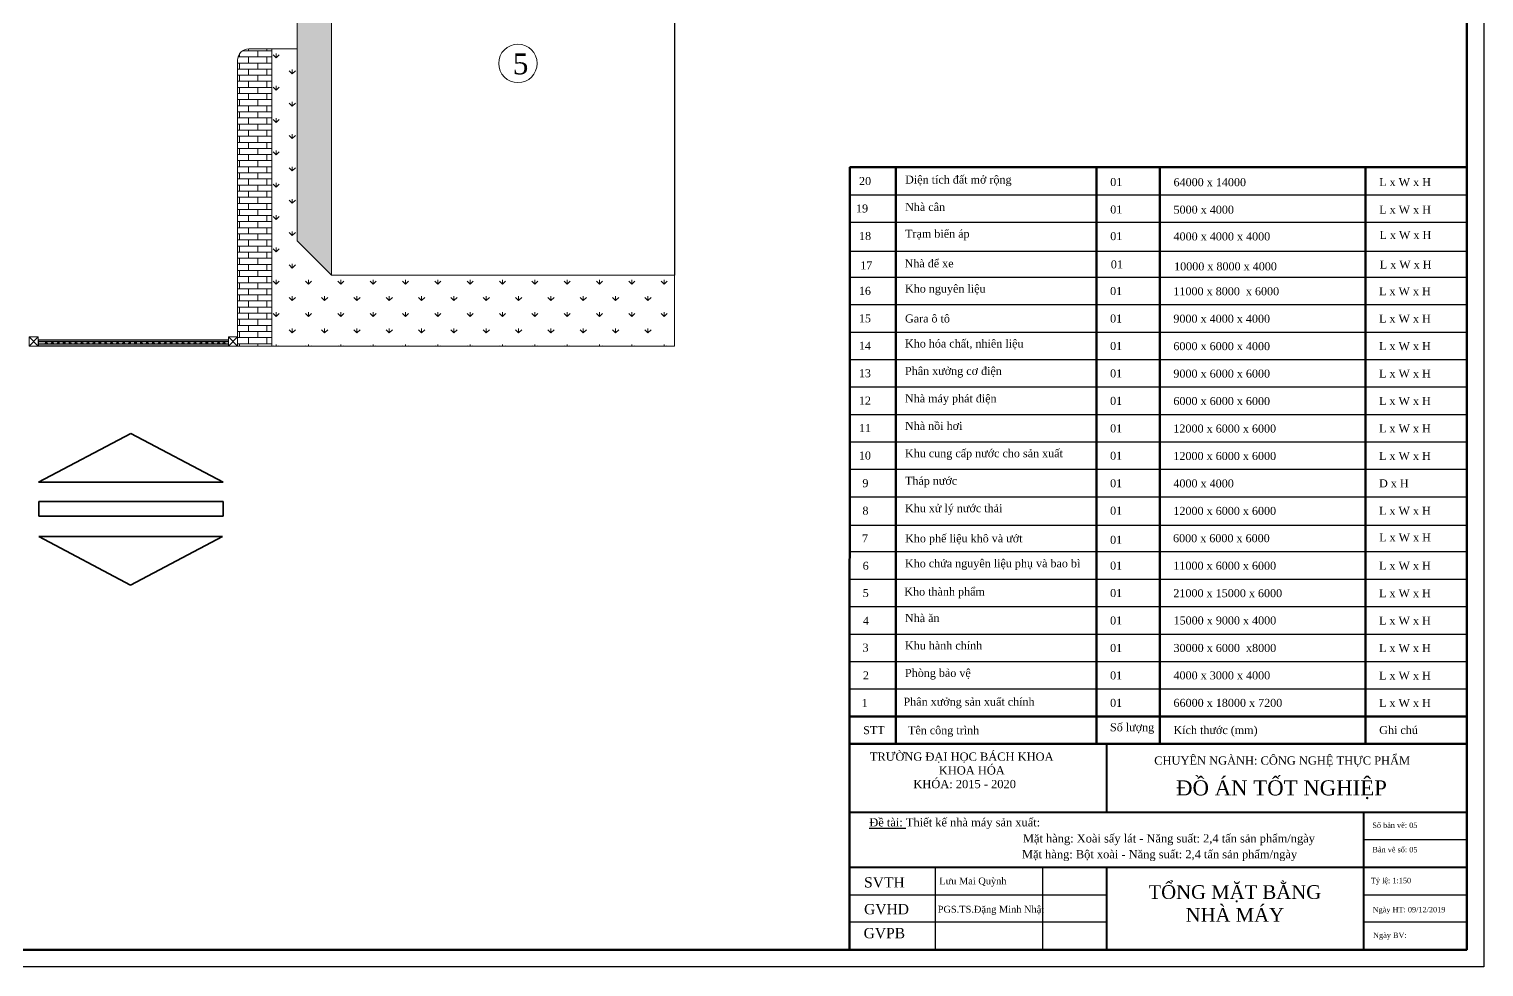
# Model space of a CAD drawing. Header units: inches. Extents: x -4475333 to 345677417, y -211198149 to 2125895.
# Drawn here: x -436454 to -372823, y 1174100 to 1215091 of the extents above; entities that cross this region are included whole.
import ezdxf

# ---------------------------------------------------------------- set-up
doc = ezdxf.new("R2010")
doc.units = ezdxf.units.IN
doc.header["$LTSCALE"] = 150
doc.header["$MEASUREMENT"] = 0
doc.linetypes.add('ACAD_ISO04W100', pattern=[30, 24, -3, 0, -3])
for name, color, linetype, lineweight in [('1. N thuong', 255, 'Continuous', 0), ('KHUNG BVE', 7, 'Continuous', 0), ('netchinh', 10, 'Continuous', 50)]:
    doc.layers.add(name, color=color, linetype=linetype, lineweight=lineweight)
for name, color, linetype in [('a', 7, 'Continuous'), ('duongtamchamgach', 50, 'Continuous'), ('khung tên', 100, 'Continuous'), ('m', 3, 'Continuous'), ('Netmanh', 3, 'Continuous')]:
    doc.layers.add(name, color=color, linetype=linetype)
doc.styles.add('NAM', font='arial.ttf', dxfattribs={"height": 200})
doc.styles.get("Standard").update_dxf_attribs({"font": 'times.ttf', "height": 100})

msp = doc.modelspace()

# ---------------------------------------------------------------- hatches: boundary and pattern name
at = {"layer": 'a', "linetype": 'Continuous', "lineweight": 9, "ltscale": 10}
h = msp.add_hatch(color=8, dxfattribs=at)
h.dxf.hatch_style = 1
h.paths.add_polyline_path([(-448648.7, 1267666.8), (-460648.7, 1267666.8), (-459148.2, 1266166.3), (-447148.2, 1266166.3)])
h.paths.add_polyline_path([(-419612.5, 1267666.8), (-431612.5, 1267666.8), (-430112, 1266166.3), (-418112, 1266166.3)])
h.paths.add_polyline_path([(-430112, 1266166.3), (-431612.5, 1267666.8), (-431612.5, 1261666.8), (-430112, 1260166.3)])
h.paths.add_polyline_path([(-418732, 1252518.9), (-424732, 1252518.9), (-422931.7, 1250718.6), (-416931.7, 1250718.6)])
h.paths.add_polyline_path([(-422931.7, 1250718.6), (-424732, 1252518.9), (-424732, 1246518.9), (-422931.7, 1244718.6), (-422931.7, 1244718.6)])
h.paths.add_polyline_path([(-423231.5, 1238407.5), (-424732, 1239908), (-424732, 1233908), (-423231.5, 1232407.5)])
h.paths.add_polyline_path([(-413732, 1239908), (-424732, 1239908), (-423231.5, 1238407.5), (-412231.5, 1238407.5)])
h.paths.add_polyline_path([(-423231.5, 1225341), (-424732, 1226841.5), (-424732, 1205841.5), (-423231.5, 1204341)])
h.paths.add_polyline_path([(-409732, 1226841.5), (-424732, 1226841.5), (-423231.5, 1225341), (-408231.5, 1225341)])
h = msp.add_hatch(dxfattribs=at)
h.set_pattern_fill('AR-BRSTD', color=8, scale=100)
h.set_pattern_definition([(0, (-3759657.03, -189766.94), (0, 266.7), []), (90, (-3759657.03, -189766.94), (-400, 266.7), [266.7, -266.7])])
h.paths.add_polyline_path([(-425840, 1214227.5), (-426840, 1214227.5, 0.4142136), (-427340, 1213727.5), (-427340, 1201236.5), (-425840, 1201236.5)])
h = msp.add_hatch(dxfattribs=at)
h.set_pattern_fill('GRASS', color=8, scale=1000)
h.set_pattern_definition([(90, (-3759657, -189766.9), (-707.10678, 707.10678), [187.5, -1226.71356]), (45, (-3759657, -189766.9), (-707.10678, 707.10678), [187.5, -812.5]), (135, (-3759657, -189766.9), (-707.10678, -707.10678), [187.5, -812.5])])
h.paths.add_polyline_path([(-408231.5, 1204341), (-423231.5, 1204341), (-424732, 1205841.5), (-424732, 1214227.5), (-425840, 1214227.5), (-425840, 1201236.5), (-408231.5, 1201236.5)])

# ---------------------------------------------------------------- linework, layer by layer
msp.add_line((-429247.9, 1201496.5), (-432141.4, 1201496.5))
at = {"color": 4}
msp.add_lwpolyline([(-551022.5, 1174100.1), (-551022.5, 1300100.1), (-372822.5, 1300100.1), (-372822.5, 1174100.1), (-551022.5, 1174100.1)], close=True, dxfattribs=at)
at = {"color": 4, "lineweight": 50}
msp.add_lwpolyline([(-547272.5, 1174850.1), (-373572.5, 1174850.1), (-373572.5, 1299350.1), (-547272.5, 1299350.1)], close=True, dxfattribs=at)
at = {"layer": '1. N thuong', "lineweight": 25, "ltscale": 20}
msp.add_line((-436041.4, 1201236.5), (-436041.4, 1201496.5), dxfattribs=at)
at = {"layer": 'duongtamchamgach', "color": 22, "linetype": 'Continuous', "lineweight": -3, "ltscale": 10}
msp.add_line((-408231.5, 1268236.5), (-408231.5, 1204341), dxfattribs=at)
at = {"layer": 'duongtamchamgach', "color": 22, "linetype": 'Continuous', "lineweight": 0, "ltscale": 10}
for p, q in [((-423231.5, 1204341), (-423231.5, 1225341)), ((-408231.5, 1204341), (-423231.5, 1204341)), ((-427727, 1201496.5), (-427727, 1201236.5))]:
    msp.add_line(p, q, dxfattribs=at)
at = {"layer": 'KHUNG BVE', "color": 7, "linetype": 'ByBlock', "ltscale": 10}
for p, q in [((-408231.5, 1268236.5), (-408231.5, 1201236.5)), ((-408231.5, 1201236.5), (-422236.5, 1201236.5))]:
    msp.add_line(p, q, dxfattribs=at)
at = {"layer": 'KHUNG BVE', "color": 7, "linetype": 'Continuous', "ltscale": 10}
for p, q in [((-424732, 1226841.5), (-424732, 1205841.5)), ((-423231.5, 1204341), (-423231.5, 1225341)), ((-408231.5, 1225341), (-408231.5, 1204341)), ((-423231.5, 1204341), (-424732, 1205841.5)), ((-408231.5, 1204341), (-423231.5, 1204341)), ((-408231.5, 1201236.5), (-427340, 1201236.5))]:
    msp.add_line(p, q, dxfattribs=at)
at = {"layer": 'KHUNG BVE', "color": 7, "ltscale": 10}
for p, q in [((-426840, 1214227.5), (-424732, 1214227.5)), ((-425840, 1201236.5), (-425840, 1214227.5)), ((-427340, 1213727.5), (-427340, 1201236.5))]:
    msp.add_line(p, q, dxfattribs=at)
at = {"layer": 'KHUNG BVE', "linetype": 'Continuous', "lineweight": 50, "ltscale": 10}
for p, q in [((-373574.5, 1211450.1), (-373570.7, 1174850.1)), ((-400557.4, 1209050.1), (-400570.7, 1174850.1)), ((-400555.6, 1209050.1), (-373567.4, 1209050.1)), ((-398544, 1209050.1), (-398544, 1183850.1)), ((-389772.7, 1183850.1), (-389772.7, 1209050.1)), ((-386999.4, 1209050.1), (-386999.4, 1183850.1)), ((-377999.4, 1183850.1), (-377999.4, 1209050.1)), ((-398543.8, 1201850.1), (-398543.8, 1207850.1)), ((-389772.5, 1207850.1), (-389772.5, 1199450.1)), ((-377999.2, 1207850.1), (-377999.2, 1199450.1)), ((-398543.8, 1200650.1), (-398543.8, 1206650.1)), ((-389772.5, 1206650.1), (-389772.5, 1198250.1)), ((-377999.2, 1206650.1), (-377999.2, 1198250.1)), ((-398543.8, 1199450.1), (-398543.8, 1205450.1)), ((-389772.5, 1205450.1), (-389772.5, 1197050.1)), ((-377999.2, 1205450.1), (-377999.2, 1197050.1)), ((-398543.8, 1198250.1), (-398543.8, 1204250.1)), ((-389772.5, 1204250.1), (-389772.5, 1195850.1)), ((-377999.2, 1204250.1), (-377999.2, 1195850.1)), ((-398543.8, 1197050.1), (-398543.8, 1203050.1)), ((-389772.5, 1203050.1), (-389772.5, 1194650.1)), ((-377999.2, 1203050.1), (-377999.2, 1194650.1)), ((-398543.8, 1195850.1), (-398543.8, 1201850.1)), ((-398543.8, 1194650.1), (-398543.8, 1200650.1)), ((-389772.7, 1200650.1), (-389772.7, 1192250.1)), ((-377999.4, 1200650.1), (-377999.4, 1192250.1)), ((-389772.7, 1199450.1), (-389772.7, 1191050.1)), ((-377999.4, 1199450.1), (-377999.4, 1191050.1)), ((-398544, 1192250.1), (-398544, 1198250.1)), ((-389772.7, 1198250.1), (-389772.7, 1189850.1)), ((-389772.7, 1198250.1), (-389772.7, 1189850.1)), ((-377999.4, 1198250.1), (-377999.4, 1189850.1)), ((-377999.4, 1198250.1), (-377999.4, 1189850.1)), ((-398544, 1186250.1), (-398544, 1197050.1)), ((-398544, 1187450.1), (-398544, 1197050.1)), ((-398544, 1188650.1), (-398544, 1197050.1)), ((-398544, 1189850.1), (-398544, 1197050.1)), ((-398544, 1191050.1), (-398544, 1197050.1)), ((-389772.7, 1197050.1), (-389772.7, 1186250.1)), ((-389772.7, 1197050.1), (-389772.7, 1187450.1)), ((-389772.7, 1197050.1), (-389772.7, 1188650.1)), ((-377999.4, 1197050.1), (-377999.4, 1186250.1)), ((-377999.4, 1197050.1), (-377999.4, 1187450.1)), ((-377999.4, 1197050.1), (-377999.4, 1188650.1)), ((-398544, 1185050.1), (-398544, 1195850.1)), ((-398544, 1189850.1), (-398544, 1195850.1)), ((-377999.4, 1195850.1), (-377999.4, 1185050.1)), ((-398544, 1183850.1), (-398544, 1194650.1)), ((-389772.7, 1194650.1), (-389772.7, 1183850.1)), ((-377999.4, 1194650.1), (-377999.4, 1183850.1)), ((-400570.7, 1185050.1), (-389772.7, 1185050.1)), ((-400570.7, 1185050.1), (-389772.7, 1185050.1)), ((-389772.7, 1185050.1), (-373570.7, 1185050.1)), ((-389296.7, 1185050.1), (-373570.7, 1185050.1))]:
    msp.add_line(p, q, dxfattribs=at)
at = {"layer": 'KHUNG BVE', "linetype": 'Continuous', "lineweight": 25, "ltscale": 10}
for p, q in [((-400563.5, 1209050.1), (-373563.5, 1209050.1)), ((-400563.5, 1209050.1), (-373563.5, 1209050.1)), ((-386999.4, 1191050.1), (-377999.5, 1191050.3)), ((-378072.6, 1180850.2), (-379197.6, 1180850)), ((-373572.5, 1180850.1), (-373572.5, 1174850.2)), ((-392322.5, 1178450.2), (-396822.5, 1178449.9)), ((-373572.5, 1174850.2), (-373572.5, 1176050.2)), ((-400572.2, 1174850.1), (-396822.2, 1174850.1)), ((-378142.3, 1174850.7), (-373642.3, 1174850.2))]:
    msp.add_line(p, q, dxfattribs=at)
at = {"layer": 'KHUNG BVE', "linetype": 'Continuous', "lineweight": -3, "ltscale": 10}
for p, q in [((-400563.5, 1207850.1), (-373563.5, 1207850.1)), ((-400563.5, 1207850.1), (-373563.5, 1207850.1)), ((-400563.5, 1206650.1), (-373563.5, 1206650.1)), ((-400563.5, 1206650.1), (-373563.5, 1206650.1)), ((-400563.6, 1205390.9), (-373563.6, 1205390.9)), ((-400570.4, 1204250.1), (-373570.4, 1204250.1)), ((-400570.4, 1204250.1), (-373570.4, 1204250.1)), ((-400570.4, 1203050.1), (-373570.4, 1203050.1)), ((-400570.4, 1203050.1), (-373570.4, 1203050.1)), ((-400570.4, 1201850.1), (-373570.4, 1201850.1)), ((-400570.4, 1201850.1), (-373570.4, 1201850.1)), ((-400570.4, 1200650.1), (-373570.4, 1200650.1)), ((-400570.4, 1200650.1), (-373570.4, 1200650.1)), ((-400570.4, 1199450.1), (-373570.4, 1199450.1)), ((-400570.4, 1199450.1), (-373570.4, 1199450.1)), ((-400570.4, 1198250.1), (-373570.4, 1198250.1)), ((-400570.4, 1198250.1), (-373570.4, 1198250.1)), ((-400570.4, 1197050.1), (-373570.4, 1197050.1)), ((-400570.4, 1197050.1), (-373570.4, 1197050.1)), ((-400570.4, 1197050.1), (-373570.4, 1197050.1)), ((-400570.4, 1195850.1), (-373570.4, 1195850.1)), ((-400570.4, 1195850.1), (-373570.4, 1195850.1)), ((-400570.4, 1194650.1), (-373570.4, 1194650.1)), ((-400570.4, 1194650.1), (-373570.4, 1194650.1)), ((-400566.5, 1193413.9), (-373566.5, 1193413.9)), ((-400570.7, 1192250.1), (-373570.7, 1192250.1)), ((-400570.7, 1191050.1), (-373570.7, 1191050.1)), ((-400570.7, 1189850.1), (-373570.7, 1189850.1)), ((-400570.7, 1188650.1), (-373570.7, 1188650.1)), ((-400570.7, 1187450.1), (-373570.7, 1187450.1)), ((-400570.7, 1186250.1), (-373570.7, 1186250.1)), ((-373572.5, 1179650.2), (-378072.6, 1179650.2)), ((-396822.5, 1178449.9), (-396822.5, 1174850.2)), ((-392113.9, 1174850.2), (-392113.9, 1178450.2)), ((-400572.5, 1177250.2), (-389322.6, 1177250.2)), ((-378072.6, 1177250.2), (-373572.6, 1177250.2)), ((-389322.6, 1176050.2), (-400572.5, 1176050.2)), ((-373572.5, 1176050.2), (-378072.6, 1176050.2)), ((-388124.6, 1174850.1), (-388049.8, 1174850.1)), ((-385132.4, 1174850.2), (-386927.7, 1174850.1))]:
    msp.add_line(p, q, dxfattribs=at)
at = {"layer": 'KHUNG BVE', "color": 7, "linetype": 'ByBlock', "ltscale": 1000}
for p, q in [((-436054.4, 1201636.6), (-436454.4, 1201636.6)), ((-436454.4, 1201236.6), (-436054.4, 1201636.6)), ((-436454.4, 1201236.6), (-436454.4, 1201636.6)), ((-436454.4, 1201636.6), (-436054.4, 1201236.6)), ((-436054.4, 1201236.6), (-436054.4, 1201636.6)), ((-427340, 1201636.5), (-427740, 1201636.5)), ((-427740, 1201236.5), (-427340, 1201636.5)), ((-427740, 1201236.5), (-427740, 1201636.5)), ((-427740, 1201636.5), (-427340, 1201236.5)), ((-427340, 1201236.5), (-427340, 1201636.5)), ((-436454.4, 1201236.6), (-436054.4, 1201236.6)), ((-427740, 1201236.5), (-427340, 1201236.5))]:
    msp.add_line(p, q, dxfattribs=at)
at = {"layer": 'KHUNG BVE', "linetype": 'Continuous', "lineweight": 40, "ltscale": 10}
for p, q in [((-389322.6, 1183850.2), (-389322.6, 1180850.2)), ((-373572.5, 1180850.2), (-400572.5, 1180850.2)), ((-378072.6, 1180850.2), (-389322.6, 1180851)), ((-378072.6, 1174850.7), (-378072.6, 1180850.2)), ((-373572.5, 1178450.2), (-400572.5, 1178450.2)), ((-389322.6, 1178450.2), (-389322.6, 1174850.2)), ((-373642.3, 1174850.2), (-400642.3, 1174850.2)), ((-373572.5, 1174850.2), (-400572.5, 1174850.2)), ((-400572.2, 1174850.1), (-373642.3, 1174850.2))]:
    msp.add_line(p, q, dxfattribs=at)
at = {"layer": 'KHUNG BVE', "linetype": 'Continuous', "lineweight": 50, "ltscale": 10}
msp.add_lwpolyline([(-373572.5, 1183850.2), (-400572.2, 1183850.2), (-400572.2, 1174850.1), (-373572.5, 1174850.1)], close=True, dxfattribs=at)
at = {"layer": 'KHUNG BVE', "color": 7, "linetype": 'Continuous'}
msp.add_circle((-415073.1, 1213591.8), 841.2, dxfattribs=at)
at = {"layer": 'KHUNG BVE', "color": 7, "ltscale": 10}
msp.add_arc((-426840, 1213727.5), 500, 90, 180, dxfattribs=at)
at = {"layer": 'khung tên'}
msp.add_line((-373584.2, 1176645.6), (-373584.2, 1177543.2), dxfattribs=at)
at = {"layer": 'm', "color": 2, "lineweight": 35}
for p, q in [((-436041.6, 1195286.5), (-432006.2, 1197412)), ((-427970.8, 1195286.5), (-432006.2, 1197412)), ((-436041.6, 1195286.5), (-427970.8, 1195286.5)), ((-436029.7, 1194446.1), (-427970.8, 1194446.1)), ((-436029.7, 1193797.2), (-427970.8, 1193797.2)), ((-436028.1, 1192918.5), (-432015.3, 1190791.1)), ((-428002, 1192917.6), (-436028.1, 1192918.5)), ((-428002, 1192917.6), (-432015.3, 1190791.1))]:
    msp.add_line(p, q, dxfattribs=at)
at = {"layer": 'm', "color": 2, "linetype": 'ACAD_ISO04W100', "lineweight": 35, "ltscale": 500}
for p, q in [((-436029.7, 1194446.1), (-436029.7, 1193797.2)), ((-427970.8, 1194446.1), (-427970.8, 1193797.2))]:
    msp.add_line(p, q, dxfattribs=at)
at = {"layer": 'netchinh', "lineweight": 30}
for p, q in [((-427727, 1201496.5), (-436041.4, 1201496.5)), ((-427727, 1201236.5), (-436041.4, 1201236.5))]:
    msp.add_line(p, q, dxfattribs=at)
at = {"layer": 'Netmanh'}
for p, q in [((-427727, 1201418.5), (-436041.4, 1201418.5)), ((-427727, 1201314.5), (-436041.4, 1201314.5))]:
    msp.add_line(p, q, dxfattribs=at)
for centre in [(-435699.9, 1201368.8), (-435439.9, 1201368.8), (-435179.9, 1201368.8), (-434919.9, 1201368.8), (-434659.9, 1201368.8), (-434399.9, 1201368.8), (-434139.9, 1201368.8), (-433879.9, 1201368.8), (-433619.9, 1201368.8), (-433359.9, 1201368.8), (-433099.9, 1201368.8), (-432839.9, 1201368.8), (-432579.9, 1201368.8), (-432319.9, 1201368.8), (-432059.9, 1201368.8), (-431799.9, 1201368.8), (-431539.9, 1201368.8), (-431279.9, 1201368.8), (-431019.9, 1201368.8), (-430759.9, 1201368.8), (-430499.9, 1201368.8), (-430239.9, 1201368.8), (-429979.9, 1201368.8), (-429719.9, 1201368.8), (-429459.9, 1201368.8), (-429199.9, 1201368.8), (-428939.9, 1201368.8), (-428679.9, 1201368.8), (-428419.9, 1201368.8), (-428159.9, 1201368.8), (-427932.4, 1201368.8)]:
    msp.add_circle(centre, 33.1, dxfattribs=at)

# ---------------------------------------------------------------- texts
at = {"layer": 'KHUNG BVE', "color": 7, "linetype": 'Continuous', "insert": (-415303.3, 1214026.8), "char_height": 911.25, "width": 1306.675, "attachment_point": 1, "style": 'NAM'}
msp.add_mtext('{\\fTimes New Roman|b0|i0|c0|p18;5}', dxfattribs=at)
at = {"layer": 'KHUNG BVE', "linetype": 'Continuous', "lineweight": 50, "ltscale": 10, "attachment_point": 1}
for s, insert, char_height, width in [('{\\fTimes New Roman|b0|i0|c0|p18;    20}', (-400682.8, 1208625.8), 350, 7193.87), ('{\\fTimes New Roman|b0|i0|c0|p18;01}', (-389165.6, 1208583.2), 350, 7193.87), ('{\\fTimes New Roman|b0|i0|c0|p18;64000 x 14000}', (-386398, 1208574.7), 350, 7193.87), ('{\\fTimes New Roman|b0|i0|c0|p18;   19}', (-400682.8, 1207425.8), 350, 7193.87), ('{\\fTimes New Roman|b0|i0|c0|p18;Nhà cân}', (-398136.9, 1207490.9), 350, 7193.87), ('{\\fTimes New Roman|b0|i0|c0|p18;01}', (-389165.6, 1207383.2), 350, 7193.87), ('{\\fTimes New Roman|b0|i0|c0|p18;5000 x 4000 }', (-386398, 1207374.7), 350, 7193.87), ('{\\fTimes New Roman|b0|i0|c0|p18;    18}', (-400682.8, 1206225.8), 350, 7193.87), ('{\\fTimes New Roman|b0|i0|c0|p18;01}', (-389165.6, 1206216.3), 350, 7193.87), ('{\\fTimes New Roman|b0|i0|c0|p18;4000 x 4000 x 4000}', (-386398, 1206205.4), 350, 7193.87), ('{\\fTimes New Roman|b0|i0|c0|p18;    17}', (-400630, 1204939.6), 350, 7193.87), ('{\\fTimes New Roman|b0|i0|c0|p18;Nhà để xe}', (-398160.8, 1205026.6), 350, 7193.87), ('{\\fTimes New Roman|b0|i0|c0|p18;01}', (-389140.2, 1204981.9), 350, 7193.87), ('{\\fTimes New Roman|b0|i0|c0|p18;10000 x 8000 x 4000}', (-386371.5, 1204895.7), 350, 7193.87), ('{\\fTimes New Roman|b0|i0|c0|p18;    16}', (-400689.7, 1203825.8), 350, 7193.87), ('{\\fTimes New Roman|b0|i0|c0|p18;01}', (-389172.5, 1203816.3), 350, 7193.87), ('{\\fTimes New Roman|b0|i0|c0|p18;11000 x 8000  x 6000}', (-386404.9, 1203807.8), 350, 7193.87), ('{\\fTimes New Roman|b0|i0|c0|p18;    15}', (-400689.7, 1202625.8), 350, 7193.87), ('{\\fTimes New Roman|b0|i0|c0|p18;Gara ô tô}', (-398143.8, 1202617.5), 350, 7756.662), ('{\\fTimes New Roman|b0|i0|c0|p18;01}', (-389172.5, 1202616.3), 350, 7193.87), ('{\\fTimes New Roman|b0|i0|c0|p18;9000 x 4000 x 4000}', (-386404.9, 1202607.8), 350, 7193.87), ('{\\fTimes New Roman|b0|i0|c0|p18;    14}', (-400689.7, 1201425.8), 350, 7193.87), ('{\\fTimes New Roman|b0|i0|c0|p18;01}', (-389172.5, 1201416.3), 350, 7193.87), ('{\\fTimes New Roman|b0|i0|c0|p18;6000 x 6000 x 4000}', (-386404.9, 1201407.8), 350, 7193.87), ('{\\fTimes New Roman|b0|i0|c0|p18;    13}', (-400689.7, 1200225.8), 350, 7193.87), ('{\\fTimes New Roman|b0|i0|c0|p18;01}', (-389172.5, 1200216.3), 350, 7193.87), ('{\\fTimes New Roman|b0|i0|c0|p18;9000 x 6000 x 6000}', (-386404.9, 1200207.8), 350, 7193.87), ('{\\fTimes New Roman|b0|i0|c0|p18;    12}', (-400689.7, 1199025.8), 350, 7193.87), ('{\\fTimes New Roman|b0|i0|c0|p18;01}', (-389172.5, 1199016.3), 350, 7193.87), ('{\\fTimes New Roman|b0|i0|c0|p18;6000 x 6000 x 6000}', (-386404.9, 1199007.8), 350, 7193.87), ('{\\fTimes New Roman|b0|i0|c0|p18;    11}', (-400689.7, 1197825.8), 350, 7193.87), ('{\\fTimes New Roman|b0|i0|c0|p18;01}', (-389172.5, 1197816.3), 350, 7193.87), ('{\\fTimes New Roman|b0|i0|c0|p18;12000 x 6000 x 6000}', (-386404.9, 1197807.8), 350, 7193.87), ('{\\fTimes New Roman|b0|i0|c0|p18;    10}', (-400689.7, 1196625.8), 350, 7193.87), ('{\\fTimes New Roman|b0|i0|c0|p18;01}', (-389172.5, 1196616.3), 350, 7193.87), ('{\\fTimes New Roman|b0|i0|c0|p18;12000 x 6000 x 6000}', (-386404.9, 1196607.8), 350, 7193.87), ('{\\fTimes New Roman|b0|i0|c0|p18;    9}', (-400535.1, 1195417), 350, 7193.87), ('{\\fTimes New Roman|b0|i0|c0|p18;Tháp nước}', (-398143.8, 1195524), 350, 7193.87), ('{\\fTimes New Roman|b0|i0|c0|p18;01}', (-389172.5, 1195416.3), 350, 7193.87), ('{\\fTimes New Roman|b0|i0|c0|p18;4000 x 4000}', (-386404.9, 1195407.8), 350, 7193.87), ('{\\fTimes New Roman|b0|i0|c0|p18;    8}', (-400535.1, 1194217), 350, 7193.87), ('{\\fTimes New Roman|b0|i0|c0|p18;01}', (-389172.5, 1194216.3), 350, 7193.87), ('{\\fTimes New Roman|b0|i0|c0|p18;12000 x 6000 x 6000}', (-386404.9, 1194207.8), 350, 7193.87), ('{\\fTimes New Roman|b0|i0|c0|p18;    7}', (-400551.1, 1193005.1), 350, 7193.87), ('{\\fTimes New Roman|b0|i0|c0|p18;01}', (-389172.5, 1192942.8), 350, 7193.87), ('{\\fTimes New Roman|b0|i0|c0|p18;6000 x 6000 x 6000}', (-386419.3, 1193012.8), 350, 7193.87), ('{\\fTimes New Roman|b0|i0|c0|p18;    6}', (-400524.4, 1191807.4), 350, 7193.87), ('{\\fTimes New Roman|b0|i0|c0|p18;01}', (-389172.7, 1191816.3), 350, 7193.87), ('{\\fTimes New Roman|b0|i0|c0|p18;11000 x 6000 x 6000}', (-386405.1, 1191810.4), 350, 7193.87), ('{\\fTimes New Roman|b0|i0|c0|p18;    5}', (-400521.3, 1190617), 350, 7193.87), ('{\\fTimes New Roman|b0|i0|c0|p18;01}', (-389172.7, 1190616.3), 350, 7193.87), ('{\\fTimes New Roman|b0|i0|c0|p18;21000 x 15000 x 6000}', (-386405.8, 1190610.3), 350, 7193.87), ('{\\fTimes New Roman|b0|i0|c0|p18;    4}', (-400510.5, 1189411.6), 350, 7193.87), ('{\\fTimes New Roman|b0|i0|c0|p18;Nhà ăn}', (-398144.1, 1189521.2), 350, 7193.87), ('{\\fTimes New Roman|b0|i0|c0|p18;01}', (-389172.7, 1189416.3), 350, 7193.87), ('{\\fTimes New Roman|b0|i0|c0|p18;15000 x 9000 x 4000}', (-386399.4, 1189417.3), 350, 7193.87), ('{\\fTimes New Roman|b0|i0|c0|p18;    3}', (-400530.3, 1188229.9), 350, 7193.87), ('{\\fTimes New Roman|b0|i0|c0|p18;01}', (-389172.7, 1188216.3), 350, 7193.87), ('{\\fTimes New Roman|b0|i0|c0|p18;30000 x 6000  x8000}', (-386399.4, 1188217.3), 350, 7193.87), ('{\\fTimes New Roman|b0|i0|c0|p18;    2}', (-400512.6, 1187016.2), 350, 7193.87), ('{\\fTimes New Roman|b0|i0|c0|p18;01}', (-389172.7, 1187016.3), 350, 7193.87), ('{\\fTimes New Roman|b0|i0|c0|p18;4000 x 3000 x 4000}', (-386399.4, 1187017.3), 350, 7193.87), ('{\\fTimes New Roman|b0|i0|c0|p18;    1}', (-400571.5, 1185810.8), 350, 7193.87), ('{\\fTimes New Roman|b0|i0|c0|p18;01}', (-389172.7, 1185816.3), 350, 7193.87), ('{\\fTimes New Roman|b0|i0|c0|p18;66000 x 18000 x 7200}', (-386399.4, 1185816.3), 350, 7193.87), ('{\\fTimes New Roman|b0|i0|c0|p18;STT}', (-399971.3, 1184623), 350, 7193.87), ('{\\fTimes New Roman|b0|i0|c0|p18;Tên công trình}', (-398011.4, 1184619.3), 350, 7193.87), ('{\\fTimes New Roman|b0|i0|c0|p18;\\PSố lượng}', (-389176.7, 1185331.9), 350, 7193.87), ('{\\fTimes New Roman|b0|i0|c0|p18;Kích thước (mm)}', (-386399.4, 1184626.4), 350, 7193.87), ('{\\fTimes New Roman|b0|i0|c0|p18;Ghi chú}', (-377400.4, 1184627.2), 350, 7193.87), ('{\\fTimes New Roman|b0|i0|c0|p18;Lưu Mai Quỳnh}', (-396642.3, 1178006.1), 300, 5652.49), (' PGS.TS.Đặng Minh Nhật', (-396827.5, 1176770.4), 300, 5652.49)]:
    msp.add_mtext(s, dxfattribs=dict(at, insert=insert, char_height=char_height, width=width))
at = {"layer": 'KHUNG BVE', "linetype": 'Continuous', "lineweight": -3, "ltscale": 10, "char_height": 350, "attachment_point": 1}
for s, insert, width in [('{\\fTimes New Roman|b0|i0|c0|p18;Diện tích đất mở rộng}', (-398136.9, 1208690.9), 7193.87), ('{\\fTimes New Roman|b0|i0|c0|p18;Trạm biến áp}', (-398136.9, 1206324), 7193.87), ('{\\fTimes New Roman|b0|i0|c0|p18;Kho nguyên liệu}', (-398143.8, 1203924), 7193.87), ('{\\fTimes New Roman|b0|i0|c0|p18;Kho hóa chất, nhiên liệu}', (-398143.8, 1201524), 7193.87), ('{\\fTimes New Roman|b0|i0|c0|p18;Phân xưởng cơ điện}', (-398143.8, 1200324), 7193.87), ('{\\fTimes New Roman|b0|i0|c0|p18;Nhà máy phát điện}', (-398143.8, 1199124), 7193.87), ('{\\fTimes New Roman|b0|i0|c0|p18;Nhà nồi hơi}', (-398143.8, 1197924), 7719.807), ('{\\fTimes New Roman|b0|i0|c0|p18;Khu cung cấp nước cho sản xuất}', (-398143.8, 1196724), 7193.87), ('{\\fTimes New Roman|b0|i0|c0|p18;Khu xử lý nước thải}', (-398143.8, 1194324), 7193.87), ('{\\fTimes New Roman|b0|i0|c0|p18;Kho phế liệu khô và ướt}', (-398136.8, 1193006.9), 7193.87), ('{\\fTimes New Roman|b0|i0|c0|p18;Kho chứa nguyên liệu phụ và bao bì}', (-398144.5, 1191914.7), 7833.107), ('\\pt1980;Kho thành phẩm', (-398173.8, 1190679.4), 7193.87), ('{\\fTimes New Roman|b0|i0|c0|p18;Khu hành chính}', (-398144.1, 1188325), 7193.87), ('{\\fTimes New Roman|b0|i0|c0|p18;Phòng bảo vệ}', (-398144.1, 1187124.1), 7193.87), ('{\\fTimes New Roman|b0|i0|c0|p18;\\PPhân xưởng sản xuất chính}', (-398209, 1186449.8), 7193.87)]:
    msp.add_mtext(s, dxfattribs=dict(at, insert=insert, width=width))
at = {"layer": 'KHUNG BVE', "linetype": 'Continuous', "lineweight": 25, "ltscale": 10}
for s, insert, char_height, width, attachment_point in [('{\\fTimes New Roman|b0|i0|c0|p18;L x W x H}', (-377401.7, 1208577.7), 350, 7193.87, 1), ('{\\fTimes New Roman|b0|i0|c0|p18;L x W x H}', (-377401.7, 1207376.6), 350, 7193.87, 1), ('{\\fTimes New Roman|b0|i0|c0|p18;L x W x H}', (-377388.5, 1206267.3), 350, 7193.87, 1), ('{\\fTimes New Roman|b0|i0|c0|p18;L x W x H}', (-377376.3, 1204976.1), 350, 7193.87, 1), ('{\\fTimes New Roman|b0|i0|c0|p18;L x W x H}', (-377408.6, 1203810.5), 350, 7193.87, 1), ('{\\fTimes New Roman|b0|i0|c0|p18;L x W x H}', (-377408.6, 1202611.1), 350, 7193.87, 1), ('{\\fTimes New Roman|b0|i0|c0|p18;L x W x H}', (-377408.6, 1201411), 350, 7193.87, 1), ('{\\fTimes New Roman|b0|i0|c0|p18;L x W x H}', (-377408.6, 1200212.1), 350, 7193.87, 1), ('{\\fTimes New Roman|b0|i0|c0|p18;L x W x H}', (-377408.6, 1199012.9), 350, 7193.87, 1), ('{\\fTimes New Roman|b0|i0|c0|p18;L x W x H}', (-377408.6, 1197811.2), 350, 7193.87, 1), ('{\\fTimes New Roman|b0|i0|c0|p18;L x W x H}', (-377408.6, 1196611.8), 350, 7193.87, 1), ('{\\fTimes New Roman|b0|i0|c0|p18;D x H}', (-377408.6, 1195411.2), 350, 7193.87, 1), ('{\\fTimes New Roman|b0|i0|c0|p18;L x W x H}', (-377408.6, 1194211), 350, 7193.87, 1), ('{\\fTimes New Roman|b0|i0|c0|p18;L x W x H}', (-377403.3, 1193049.1), 350, 7193.87, 1), ('{\\fTimes New Roman|b0|i0|c0|p18;L x W x H}', (-377408.9, 1191811.3), 350, 7193.87, 1), ('{\\fTimes New Roman|b0|i0|c0|p18;L x W x H}', (-377408.9, 1190609.5), 350, 7193.87, 1), ('{\\fTimes New Roman|b0|i0|c0|p18;L x W x H}', (-377408.9, 1189412.1), 350, 7193.87, 1), ('{\\fTimes New Roman|b0|i0|c0|p18;L x W x H}', (-377408.9, 1188211.4), 350, 7193.87, 1), ('{\\fTimes New Roman|b0|i0|c0|p18;L x W x H}', (-377408.9, 1187011.3), 350, 7193.87, 1), ('{\\fTimes New Roman|b0|i0|c0|p18;L x W x H}', (-377408.9, 1185811.9), 350, 7193.87, 1), ('TRƯỜNG ĐẠI HỌC BÁCH KHOA\\P        ^I^I KHOA HÓA\\P              KHÓA: 2015 - 2020', (-399680.4, 1183471.3), 360, 22364.664, 1), ('{\\fTimes New Roman|b0|i0|c0|p18;CHUYÊN NGÀNH: CÔNG NGHỆ THỰC PHẨM}', (-387241.9, 1183299.6), 360, 22364.664, 1), ('\\P     {\\fTimes New Roman|b0|i0|c0|p18;\\H0.9778x;ĐỒ ÁN TỐT NGHIỆP}', (-387562.2, 1183380.7), 675, 16986.13, 1), ('{\\LĐề tài:} Thiết kế nhà máy sản xuất: ', (-399704.4, 1180599.6), 360, 14909.776, 1), ('Mặt hàng: Xoài sấy lát - Năng suất: 2,4 tấn sản phẩm/ngày', (-392987.9, 1179897.1), 360, 14411.162, 1), ('Mặt hàng: Bột xoài - Năng suất: 2,4 tấn sản phẩm/ngày', (-393025.9, 1179204.1), 360, 14909.776, 1), ('{\\fTimes New Roman|b0|i0|c0|p18;SVTH}', (-399933.1, 1178020.4), 450, 22364.664, 1), ('{\\fTimes New Roman|b0|i0|c0|p18;\\P}TỔNG MẶT BẰNG \\PNHÀ MÁY', (-383717, 1178671.8), 600, 11408.475, 2), ('{\\fTimes New Roman|b0|i0|c0|p18;GVHD}', (-399933.1, 1176847.6), 450, 22364.664, 1), ('GVPB', (-399952.5, 1175800.4), 450, 3482.966, 1)]:
    msp.add_mtext(s, dxfattribs=dict(at, insert=insert, char_height=char_height, width=width, attachment_point=attachment_point))
at = {"layer": 'KHUNG BVE', "linetype": 'Continuous', "lineweight": 50, "ltscale": 10, "char_height": 235.966, "width": 5637.824, "attachment_point": 1, "rotation": 0.000317}
for s, insert in [('{\\fTimes New Roman|b0|i0|c0|p18;Số bản vẽ: 05}', (-377703.8, 1180409.2)), ('Bản vẽ số: 05', (-377700.1, 1179345.2)), ('{\\fTimes New Roman|b0|i0|c163|p18;\\PTỷ lệ:\\fTimes New Roman|b0|i0|c0|p18; 1:150}', (-377767.1, 1178386.3)), ('Ngày HT: 09/12/2019', (-377689.5, 1176721)), ('{\\fTimes New Roman|b0|i0|c163|p18;\\PNgày BV:\\fTimes New Roman|b0|i0|c0|p18; }', (-377670.5, 1175994.6))]:
    msp.add_mtext(s, dxfattribs=dict(at, insert=insert))

doc.saveas('drawing.dxf')
